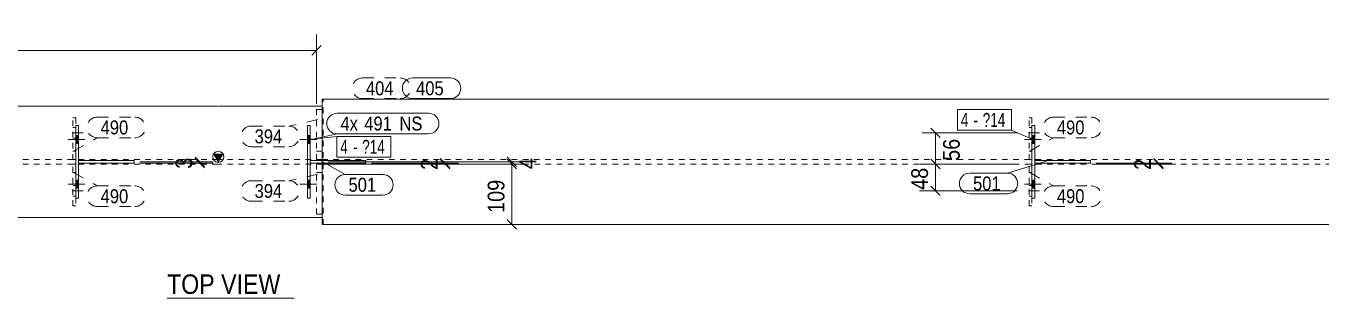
# Model space of a CAD drawing. Header units: millimetres. Extents: x 2 to 1174, y 1 to 825.
# Drawn here: x 469.7 to 702.1, y 595.2 to 644.1 of the extents above; entities that cross this region are included whole.
import ezdxf

# ---------------------------------------------------------------- set-up
doc = ezdxf.new("R2010")
doc.units = ezdxf.units.MM
for name, pattern in [('XKITLINE00', [0]), ('XKITLINE01', [4, 1, -1, 1, -1]), ('XKITLINE02', [4, 2, -2])]:
    doc.linetypes.add(name, pattern=pattern)
for name, color, linetype, lineweight in [('Bolt', 3, 'Continuous', 0), ('BoltMark', 7, 'Continuous', 0), ('Dimensions', 7, 'Continuous', 0), ('OtherObjectType', 7, 'Continuous', 0), ('Part', 2, 'Continuous', 0), ('PartMark', 7, 'Continuous', 0)]:
    doc.layers.add(name, color=color, linetype=linetype, lineweight=lineweight)
doc.styles.add('ARIAL', font='ARIAL.TTF')
doc.styles.add('ARIAL_NARROW', font='ARIALN.TTF')

# ---------------------------------------------------------------- blocks, each defined once
blk = doc.blocks.new('*A79')
at = {"layer": 'Part'}
blk.add_hatch(color=2, dxfattribs=at).paths.add_polyline_path([(503.44, 621.09), (505.04, 621.09), (504.24, 619.69)], flags=17)
at = {"layer": 'Part', "color": 2, "linetype": 'XKITLINE00', "lineweight": 0}
for p, q in [((337.2, 629.69), (92.93, 629.69)), ((378.78, 629.69), (337.3, 629.69)), ((420.68, 629.69), (378.88, 629.69)), ((462.26, 629.69), (420.78, 629.69)), ((504.16, 629.69), (462.36, 629.69)), ((522.88, 629.69), (504.26, 629.69)), ((522.88, 629.69), (522.88, 619.94)), ((504.24, 619.69), (503.44, 621.09)), ((503.44, 621.09), (505.04, 621.09)), ((505.04, 621.09), (504.24, 619.69)), ((522.88, 609.69), (522.88, 619.44)), ((337.2, 609.69), (92.93, 609.69)), ((378.78, 609.69), (337.3, 609.69)), ((420.68, 609.69), (378.88, 609.69)), ((462.26, 609.69), (420.78, 609.69)), ((504.16, 609.69), (462.36, 609.69)), ((522.88, 609.69), (504.26, 609.69))]:
    blk.add_line(p, q, dxfattribs=at)
at = {"layer": 'Part', "color": 7, "linetype": 'XKITLINE01', "lineweight": 0}
for p, q in [((92.93, 609.69), (92.93, 629.69)), ((337.2, 620.09), (92.93, 620.09)), ((337.2, 619.29), (92.93, 619.29)), ((378.78, 620.09), (337.3, 620.09)), ((378.78, 619.29), (337.3, 619.29)), ((420.68, 620.09), (378.88, 620.09)), ((420.68, 619.29), (378.88, 619.29)), ((462.26, 620.09), (420.78, 620.09)), ((462.26, 619.29), (420.78, 619.29)), ((504.16, 620.09), (462.36, 620.09)), ((504.16, 619.29), (462.36, 619.29)), ((522.88, 620.09), (504.26, 620.09)), ((522.88, 619.29), (504.26, 619.29)), ((522.88, 619.94), (522.88, 619.44))]:
    blk.add_line(p, q, dxfattribs=at)
at = {"layer": 'Part', "color": 2, "linetype": 'XKITLINE00', "lineweight": 0}
blk.add_circle((504.24, 620.59), 1, dxfattribs=at)
blk = doc.blocks.new('*A100')
at = {"layer": 'Part', "color": 7, "linetype": 'XKITLINE01', "lineweight": 0}
for p, q in [((478.16, 620.09), (478.16, 627.59)), ((478.16, 627.59), (478.66, 627.59)), ((478.66, 627.59), (478.66, 620.09)), ((478.16, 621.59), (478.66, 621.59)), ((478.66, 620.09), (478.16, 620.09))]:
    blk.add_line(p, q, dxfattribs=at)
blk = doc.blocks.new('*A101')
at = {"layer": 'Part', "color": 7, "linetype": 'XKITLINE01', "lineweight": 0}
for p, q in [((478.16, 611.79), (478.16, 619.29)), ((478.16, 619.29), (478.66, 619.29)), ((478.66, 619.29), (478.66, 611.79)), ((478.16, 617.79), (478.66, 617.79)), ((478.66, 611.79), (478.16, 611.79))]:
    blk.add_line(p, q, dxfattribs=at)
blk = doc.blocks.new('*A102')
at = {"layer": 'Part', "color": 2, "linetype": 'XKITLINE00', "lineweight": 0}
for p, q in [((479.16, 619.94), (489.16, 619.94)), ((489.16, 619.44), (479.16, 619.44)), ((489.16, 619.44), (489.16, 619.94))]:
    blk.add_line(p, q, dxfattribs=at)
at = {"layer": 'Part', "color": 7, "linetype": 'XKITLINE01', "lineweight": 0}
blk.add_line((479.16, 619.44), (479.16, 619.94), dxfattribs=at)
blk.add_line((479.16, 619.44), (479.16, 619.94), dxfattribs=at)
blk = doc.blocks.new('*A103')
at = {"layer": 'Part', "color": 2, "linetype": 'XKITLINE00', "lineweight": 0}
for p, q in [((478.66, 626.19), (479.16, 626.19)), ((478.66, 613.19), (478.66, 626.19)), ((479.16, 626.19), (479.16, 613.19)), ((479.16, 613.19), (478.66, 613.19))]:
    blk.add_line(p, q, dxfattribs=at)
blk = doc.blocks.new('*A104')
at = {"layer": 'Part', "color": 2, "linetype": 'XKITLINE00', "lineweight": 0}
for p, q in [((520.74, 619.94), (530.74, 619.94)), ((530.74, 619.44), (520.74, 619.44)), ((530.74, 619.44), (530.74, 619.94))]:
    blk.add_line(p, q, dxfattribs=at)
at = {"layer": 'Part', "color": 7, "linetype": 'XKITLINE01', "lineweight": 0}
blk.add_line((520.74, 619.44), (520.74, 619.94), dxfattribs=at)
blk.add_line((520.74, 619.44), (520.74, 619.94), dxfattribs=at)
blk = doc.blocks.new('*A105')
at = {"layer": 'Part', "color": 2, "linetype": 'XKITLINE00', "lineweight": 0}
for p, q in [((520.24, 626.19), (520.74, 626.19)), ((520.24, 613.19), (520.24, 626.19)), ((520.74, 626.19), (520.74, 613.19)), ((520.74, 613.19), (520.24, 613.19))]:
    blk.add_line(p, q, dxfattribs=at)
blk = doc.blocks.new('*A106')
at = {"layer": 'Part', "color": 7, "linetype": 'XKITLINE01', "lineweight": 0}
for p, q in [((649.74, 620.09), (649.74, 627.59)), ((649.74, 627.59), (650.24, 627.59)), ((650.24, 627.59), (650.24, 620.09)), ((649.74, 621.59), (650.24, 621.59)), ((650.24, 620.09), (649.74, 620.09))]:
    blk.add_line(p, q, dxfattribs=at)
blk = doc.blocks.new('*A107')
at = {"layer": 'Part', "color": 7, "linetype": 'XKITLINE01', "lineweight": 0}
for p, q in [((649.74, 611.79), (649.74, 619.29)), ((649.74, 619.29), (650.24, 619.29)), ((650.24, 619.29), (650.24, 611.79)), ((649.74, 617.79), (650.24, 617.79)), ((650.24, 611.79), (649.74, 611.79))]:
    blk.add_line(p, q, dxfattribs=at)
blk = doc.blocks.new('*A108')
at = {"layer": 'Part', "color": 2, "linetype": 'XKITLINE00', "lineweight": 0}
for p, q in [((650.74, 619.94), (660.74, 619.94)), ((660.74, 619.44), (650.74, 619.44)), ((660.74, 619.44), (660.74, 619.94))]:
    blk.add_line(p, q, dxfattribs=at)
at = {"layer": 'Part', "color": 7, "linetype": 'XKITLINE01', "lineweight": 0}
blk.add_line((650.74, 619.44), (650.74, 619.94), dxfattribs=at)
blk.add_line((650.74, 619.44), (650.74, 619.94), dxfattribs=at)
blk = doc.blocks.new('*A109')
at = {"layer": 'Part', "color": 2, "linetype": 'XKITLINE00', "lineweight": 0}
for p, q in [((650.24, 626.19), (650.74, 626.19)), ((650.24, 613.19), (650.24, 626.19)), ((650.74, 626.19), (650.74, 613.19)), ((650.74, 613.19), (650.24, 613.19))]:
    blk.add_line(p, q, dxfattribs=at)
blk = doc.blocks.new('*A114')
at = {"layer": 'Part', "color": 7, "linetype": 'XKITLINE01', "lineweight": 0}
for p, q in [((910.67, 630.94), (522.88, 630.94)), ((522.88, 630.94), (522.88, 608.44)), ((523.06, 608.44), (523.06, 630.94)), ((910.5, 608.44), (910.5, 630.94)), ((910.67, 608.44), (910.67, 630.94)), ((910.67, 608.44), (522.88, 608.44))]:
    blk.add_line(p, q, dxfattribs=at)
blk = doc.blocks.new('*A115')
at = {"layer": 'Part', "color": 2, "linetype": 'XKITLINE00', "lineweight": 0}
for p, q in [((921.97, 630.94), (522.88, 630.94)), ((522.88, 630.94), (522.88, 619.94)), ((921.97, 630.94), (921.97, 620.19)), ((522.88, 608.44), (522.88, 619.44)), ((921.97, 608.44), (921.97, 619.19)), ((921.97, 608.44), (522.88, 608.44))]:
    blk.add_line(p, q, dxfattribs=at)
at = {"layer": 'Part', "color": 7, "linetype": 'XKITLINE01', "lineweight": 0}
for p, q in [((522.88, 619.44), (522.88, 619.94)), ((921.97, 619.19), (921.97, 620.19))]:
    blk.add_line(p, q, dxfattribs=at)
blk = doc.blocks.new('*A121')
at = {"layer": 'Part', "color": 7, "linetype": 'XKITLINE01', "lineweight": 0}
for p, q in [((522.88, 629.09), (521.88, 629.09)), ((521.88, 629.09), (521.88, 620.09)), ((522.88, 620.09), (522.88, 629.09)), ((522.88, 621.59), (521.88, 621.59)), ((521.88, 620.09), (522.88, 620.09))]:
    blk.add_line(p, q, dxfattribs=at)
blk = doc.blocks.new('*A122')
at = {"layer": 'Part', "color": 7, "linetype": 'XKITLINE01', "lineweight": 0}
for p, q in [((522.88, 619.29), (521.88, 619.29)), ((521.88, 619.29), (521.88, 610.29)), ((522.88, 610.29), (522.88, 619.29)), ((522.88, 617.79), (521.88, 617.79)), ((521.88, 610.29), (522.88, 610.29))]:
    blk.add_line(p, q, dxfattribs=at)
blk = doc.blocks.new('*A126')
at = {"layer": 'Part', "color": 7, "linetype": 'XKITLINE01', "lineweight": 0}
for p, q in [((522.88, 620.09), (522.88, 620.09)), ((522.88, 620.09), (921.97, 620.09)), ((522.88, 619.29), (522.88, 620.09)), ((522.88, 619.29), (522.88, 620.09)), ((921.97, 619.29), (522.88, 619.29)), ((910.67, 619.29), (910.67, 620.09)), ((921.97, 620.09), (921.97, 619.29))]:
    blk.add_line(p, q, dxfattribs=at)
blk = doc.blocks.new('*A140')
at = {"layer": 'Bolt', "color": 3, "linetype": 'XKITLINE02', "lineweight": 0}
for p, q in [((478.66, 625.87), (478.16, 625.87)), ((480.01, 624.89), (477.01, 624.89)), ((478.66, 623.91), (478.16, 623.91))]:
    blk.add_line(p, q, dxfattribs=at)
blk = doc.blocks.new('*A141')
at = {"layer": 'Bolt', "color": 3, "linetype": 'XKITLINE02', "lineweight": 0}
for p, q in [((480.01, 614.49), (477.01, 614.49)), ((478.66, 615.47), (478.16, 615.47)), ((478.66, 613.51), (478.16, 613.51))]:
    blk.add_line(p, q, dxfattribs=at)
blk = doc.blocks.new('*A142')
at = {"layer": 'Bolt'}
for points in [[(478.66, 624.39), (479.16, 624.39), (479.16, 622.99), (478.66, 622.99)], [(478.66, 624.39), (479.16, 624.39), (479.16, 622.99), (478.66, 622.99)], [(478.66, 616.39), (479.16, 616.39), (479.16, 614.99), (478.66, 614.99)], [(478.66, 616.39), (479.16, 616.39), (479.16, 614.99), (478.66, 614.99)]]:
    blk.add_hatch(color=3, dxfattribs=at).paths.add_polyline_path(points, flags=17)
at = {"layer": 'Bolt', "color": 3, "linetype": 'XKITLINE00', "lineweight": 0}
for p, q in [((480.32, 623.69), (477.32, 623.69)), ((480.32, 623.69), (477.32, 623.69)), ((479.16, 624.39), (478.66, 624.39)), ((479.16, 624.39), (478.66, 624.39)), ((479.16, 622.99), (478.66, 622.99)), ((479.16, 622.99), (478.66, 622.99)), ((479.16, 616.39), (478.66, 616.39)), ((479.16, 616.39), (478.66, 616.39)), ((480.32, 615.69), (477.32, 615.69)), ((480.32, 615.69), (477.32, 615.69)), ((479.16, 614.99), (478.66, 614.99)), ((479.16, 614.99), (478.66, 614.99))]:
    blk.add_line(p, q, dxfattribs=at)
blk = doc.blocks.new('*A145')
at = {"layer": 'Bolt'}
for points in [[(520.24, 624.39), (520.74, 624.39), (520.74, 622.99), (520.24, 622.99)], [(520.24, 624.39), (520.74, 624.39), (520.74, 622.99), (520.24, 622.99)], [(520.24, 616.39), (520.74, 616.39), (520.74, 614.99), (520.24, 614.99)], [(520.24, 616.39), (520.74, 616.39), (520.74, 614.99), (520.24, 614.99)]]:
    blk.add_hatch(color=3, dxfattribs=at).paths.add_polyline_path(points, flags=17)
at = {"layer": 'Bolt', "color": 3, "linetype": 'XKITLINE00', "lineweight": 0}
for p, q in [((521.9, 623.69), (518.9, 623.69)), ((521.9, 623.69), (518.9, 623.69)), ((520.74, 624.39), (520.24, 624.39)), ((520.74, 624.39), (520.24, 624.39)), ((520.74, 622.99), (520.24, 622.99)), ((520.74, 622.99), (520.24, 622.99)), ((520.74, 616.39), (520.24, 616.39)), ((520.74, 616.39), (520.24, 616.39)), ((521.9, 615.69), (518.9, 615.69)), ((521.9, 615.69), (518.9, 615.69)), ((520.74, 614.99), (520.24, 614.99)), ((520.74, 614.99), (520.24, 614.99))]:
    blk.add_line(p, q, dxfattribs=at)
blk = doc.blocks.new('*A146')
at = {"layer": 'Bolt', "color": 3, "linetype": 'XKITLINE02', "lineweight": 0}
for p, q in [((650.24, 625.87), (649.74, 625.87)), ((651.59, 624.89), (648.59, 624.89)), ((650.24, 623.91), (649.74, 623.91))]:
    blk.add_line(p, q, dxfattribs=at)
blk = doc.blocks.new('*A147')
at = {"layer": 'Bolt', "color": 3, "linetype": 'XKITLINE02', "lineweight": 0}
for p, q in [((651.59, 614.49), (648.59, 614.49)), ((650.24, 615.47), (649.74, 615.47)), ((650.24, 613.51), (649.74, 613.51))]:
    blk.add_line(p, q, dxfattribs=at)
blk = doc.blocks.new('*A148')
at = {"layer": 'Bolt'}
for points in [[(650.24, 624.39), (650.74, 624.39), (650.74, 622.99), (650.24, 622.99)], [(650.24, 624.39), (650.74, 624.39), (650.74, 622.99), (650.24, 622.99)], [(650.24, 616.39), (650.74, 616.39), (650.74, 614.99), (650.24, 614.99)], [(650.24, 616.39), (650.74, 616.39), (650.74, 614.99), (650.24, 614.99)]]:
    blk.add_hatch(color=3, dxfattribs=at).paths.add_polyline_path(points, flags=17)
at = {"layer": 'Bolt', "color": 3, "linetype": 'XKITLINE00', "lineweight": 0}
for p, q in [((651.9, 623.69), (648.9, 623.69)), ((651.9, 623.69), (648.9, 623.69)), ((650.74, 624.39), (650.24, 624.39)), ((650.74, 624.39), (650.24, 624.39)), ((650.74, 622.99), (650.24, 622.99)), ((650.74, 622.99), (650.24, 622.99)), ((650.74, 616.39), (650.24, 616.39)), ((650.74, 616.39), (650.24, 616.39)), ((651.9, 615.69), (648.9, 615.69)), ((651.9, 615.69), (648.9, 615.69)), ((650.74, 614.99), (650.24, 614.99)), ((650.74, 614.99), (650.24, 614.99))]:
    blk.add_line(p, q, dxfattribs=at)
blk = doc.blocks.new('*A289')
at = {"layer": 'Dimensions', "color": 7, "linetype": 'XKITLINE00', "lineweight": 0}
for p, q in [((288.6, 630.09), (288.6, 642.54)), ((521.88, 630.09), (521.88, 642.54)), ((289.45, 640.54), (287.75, 638.84)), ((288.6, 639.69), (521.88, 639.69)), ((522.73, 640.54), (521.04, 638.84))]:
    blk.add_line(p, q, dxfattribs=at)
at = {"layer": 'Dimensions', "color": 3}
for p in [(288.6, 639.69), (521.88, 639.69)]:
    blk.add_point(p, dxfattribs=at)
at = {"layer": 'Dimensions', "color": 3, "style": 'ARIAL', "width": 0.85}
blk.add_text('6747', height=3, dxfattribs=at).set_placement((400.79, 641.04))
blk = doc.blocks.new('*A290')
at = {"layer": 'OtherObjectType', "color": 7, "linetype": 'XKITLINE00', "lineweight": 0}
blk.add_line((495.05, 595.24), (517.87, 595.24), dxfattribs=at)
at = {"layer": 'OtherObjectType', "color": 7, "style": 'ARIAL', "width": 0.85}
blk.add_text('TOP VIEW', height=3.5, dxfattribs=at).set_placement((495.05, 595.99))
blk = doc.blocks.new('*A299')
at = {"layer": 'Dimensions', "color": 7, "linetype": 'XKITLINE00', "lineweight": 0}
for p, q in [((500.08, 620.54), (501.78, 618.84)), ((490.16, 619.69), (503.33, 619.69)), ((490.16, 619.44), (503.33, 619.44)), ((500.08, 620.29), (501.78, 618.59)), ((500.93, 619.44), (500.93, 619.69))]:
    blk.add_line(p, q, dxfattribs=at)
at = {"layer": 'Dimensions', "color": 3}
for p in [(500.93, 619.69), (500.93, 619.44)]:
    blk.add_point(p, dxfattribs=at)
at = {"layer": 'Dimensions', "color": 3, "style": 'ARIAL', "width": 0.85}
blk.add_text('3', height=3, rotation=90.0002, dxfattribs=at).set_placement((499.58, 618.45))
blk = doc.blocks.new('*A304')
at = {"layer": 'PartMark', "color": 7, "linetype": 'XKITLINE02', "lineweight": 0}
for p, q in [((478.29, 617.76), (482.53, 615.37)), ((482.53, 615.37), (489.29, 615.37)), ((482.53, 611.67), (489.29, 611.67))]:
    blk.add_line(p, q, dxfattribs=at)
for centre, start, end in [((482.53, 613.52), 90, 270), ((489.29, 613.52), 270, 90)]:
    blk.add_arc(centre, 1.85, start, end, dxfattribs=at)
at = {"layer": 'PartMark', "color": 3, "style": 'ARIAL', "width": 0.85}
blk.add_text('490', height=2.5, dxfattribs=at).set_placement((483.13, 612.27))
blk = doc.blocks.new('*A305')
at = {"layer": 'PartMark', "color": 7, "linetype": 'XKITLINE02', "lineweight": 0}
for p, q in [((482.53, 627.71), (489.29, 627.71)), ((478.29, 621.62), (482.53, 624.01)), ((482.53, 624.01), (489.29, 624.01))]:
    blk.add_line(p, q, dxfattribs=at)
for centre, start, end in [((482.53, 625.86), 90, 270), ((489.29, 625.86), 270, 90)]:
    blk.add_arc(centre, 1.85, start, end, dxfattribs=at)
at = {"layer": 'PartMark', "color": 3, "style": 'ARIAL', "width": 0.85}
blk.add_text('490', height=2.5, dxfattribs=at).set_placement((483.13, 624.61))
blk = doc.blocks.new('*A322')
at = {"layer": 'Dimensions', "color": 7, "linetype": 'XKITLINE00', "lineweight": 0}
for p, q in [((523.88, 619.29), (559.33, 619.29)), ((556.08, 620.14), (557.78, 618.44)), ((556.93, 608.44), (556.93, 619.29)), ((556.08, 609.29), (557.78, 607.59)), ((523.88, 608.44), (559.33, 608.44))]:
    blk.add_line(p, q, dxfattribs=at)
at = {"layer": 'Dimensions', "color": 3}
for p in [(556.93, 619.29), (556.93, 608.44)]:
    blk.add_point(p, dxfattribs=at)
at = {"layer": 'Dimensions', "color": 3, "style": 'ARIAL', "width": 0.85}
blk.add_text('109', height=3, rotation=90.0002, dxfattribs=at).set_placement((555.58, 610.52))
blk = doc.blocks.new('*A323')
at = {"layer": 'Dimensions', "color": 7, "linetype": 'XKITLINE00', "lineweight": 0}
for p, q in [((556.08, 620.54), (557.78, 618.84)), ((523.88, 619.69), (559.78, 619.69)), ((523.88, 619.29), (559.78, 619.29)), ((556.08, 620.14), (557.78, 618.44)), ((556.93, 619.29), (556.93, 619.69))]:
    blk.add_line(p, q, dxfattribs=at)
at = {"layer": 'Dimensions', "color": 3}
for p in [(556.93, 619.69), (556.93, 619.29)]:
    blk.add_point(p, dxfattribs=at)
at = {"layer": 'Dimensions', "color": 3, "style": 'ARIAL', "width": 0.85}
blk.add_text('4', height=3, rotation=90.0002, dxfattribs=at).set_placement((561.28, 618.37))
blk = doc.blocks.new('*A324')
at = {"layer": 'Dimensions', "color": 7, "linetype": 'XKITLINE00', "lineweight": 0}
for p, q in [((647.59, 619.29), (630.08, 619.29)), ((632.08, 620.14), (633.78, 618.44)), ((632.93, 614.49), (632.93, 619.29)), ((647.59, 614.49), (630.08, 614.49)), ((632.08, 615.34), (633.78, 613.64))]:
    blk.add_line(p, q, dxfattribs=at)
at = {"layer": 'Dimensions', "color": 3}
for p in [(632.93, 619.29), (632.93, 614.49)]:
    blk.add_point(p, dxfattribs=at)
at = {"layer": 'Dimensions', "color": 3, "style": 'ARIAL', "width": 0.85}
blk.add_text('48', height=3, rotation=90.0002, dxfattribs=at).set_placement((631.58, 614.66))
blk = doc.blocks.new('*A325')
at = {"layer": 'Dimensions', "color": 7, "linetype": 'XKITLINE00', "lineweight": 0}
for p, q in [((632.08, 625.74), (633.78, 624.04)), ((647.59, 624.89), (630.53, 624.89)), ((632.93, 619.29), (632.93, 624.89)), ((647.59, 619.29), (630.53, 619.29)), ((632.08, 620.14), (633.78, 618.44))]:
    blk.add_line(p, q, dxfattribs=at)
at = {"layer": 'Dimensions', "color": 3}
for p in [(632.93, 624.89), (632.93, 619.29)]:
    blk.add_point(p, dxfattribs=at)
at = {"layer": 'Dimensions', "color": 3, "style": 'ARIAL', "width": 0.85}
blk.add_text('56', height=3, rotation=90.0002, dxfattribs=at).set_placement((637.28, 619.86))
blk = doc.blocks.new('*A329')
at = {"layer": 'Dimensions', "color": 7, "linetype": 'XKITLINE00', "lineweight": 0}
for p, q in [((531.74, 619.44), (547.33, 619.44)), ((531.74, 619.29), (547.33, 619.29)), ((544.08, 620.29), (545.78, 618.59)), ((544.08, 620.14), (545.78, 618.44)), ((544.93, 619.29), (544.93, 619.44))]:
    blk.add_line(p, q, dxfattribs=at)
at = {"layer": 'Dimensions', "color": 3}
for p in [(544.93, 619.44), (544.93, 619.29)]:
    blk.add_point(p, dxfattribs=at)
at = {"layer": 'Dimensions', "color": 3, "style": 'ARIAL', "width": 0.85}
blk.add_text('2', height=3, rotation=90.0002, dxfattribs=at).set_placement((543.58, 618.25))
blk = doc.blocks.new('*A330')
at = {"layer": 'Dimensions', "color": 7, "linetype": 'XKITLINE00', "lineweight": 0}
for p, q in [((661.74, 619.44), (675.33, 619.44)), ((661.74, 619.29), (675.33, 619.29)), ((672.08, 620.29), (673.78, 618.59)), ((672.08, 620.14), (673.78, 618.44)), ((672.93, 619.29), (672.93, 619.44))]:
    blk.add_line(p, q, dxfattribs=at)
at = {"layer": 'Dimensions', "color": 3}
for p in [(672.93, 619.44), (672.93, 619.29)]:
    blk.add_point(p, dxfattribs=at)
at = {"layer": 'Dimensions', "color": 3, "style": 'ARIAL', "width": 0.85}
blk.add_text('2', height=3, rotation=90.0002, dxfattribs=at).set_placement((671.58, 618.25))
blk = doc.blocks.new('*A333')
at = {"layer": 'BoltMark', "color": 7, "linetype": 'XKITLINE00', "lineweight": 0}
for p, q in [((636.87, 629.07), (646.56, 629.07)), ((636.87, 625.37), (636.87, 629.07)), ((646.56, 625.37), (646.56, 629.07)), ((636.87, 625.37), (646.56, 625.37)), ((650.4, 623.69), (646.56, 625.37))]:
    blk.add_line(p, q, dxfattribs=at)
at = {"layer": 'BoltMark', "color": 3, "style": 'ARIAL_NARROW', "width": 0.85}
for s, p in [('4', (637.47, 625.97)), ('?14', (641.4, 625.97)), ('-', (639.74, 625.97))]:
    blk.add_text(s, height=2.5, dxfattribs=at).set_placement(p)
blk = doc.blocks.new('*A334')
at = {"layer": 'BoltMark', "color": 7, "linetype": 'XKITLINE00', "lineweight": 0}
for p, q in [((520.4, 623.69), (525.53, 624.24)), ((525.53, 624.24), (535.22, 624.24)), ((525.53, 620.54), (525.53, 624.24)), ((535.22, 620.54), (535.22, 624.24)), ((525.53, 620.54), (535.22, 620.54))]:
    blk.add_line(p, q, dxfattribs=at)
at = {"layer": 'BoltMark', "color": 3, "style": 'ARIAL_NARROW', "width": 0.85}
for s, p in [('4', (526.13, 621.14)), ('?14', (530.06, 621.14)), ('-', (528.4, 621.14))]:
    blk.add_text(s, height=2.5, dxfattribs=at).set_placement(p)
blk = doc.blocks.new('*A338')
at = {"layer": 'PartMark', "color": 7, "linetype": 'XKITLINE02', "lineweight": 0}
for p, q in [((510.16, 616.31), (516.92, 616.31)), ((522.11, 617.46), (516.92, 616.31)), ((510.16, 612.61), (516.92, 612.61))]:
    blk.add_line(p, q, dxfattribs=at)
for centre, start, end in [((510.16, 614.46), 90, 270), ((516.92, 614.46), 270, 90)]:
    blk.add_arc(centre, 1.85, start, end, dxfattribs=at)
at = {"layer": 'PartMark', "color": 3, "style": 'ARIAL', "width": 0.85}
blk.add_text('394', height=2.5, dxfattribs=at).set_placement((510.76, 613.21))
blk = doc.blocks.new('*A339')
at = {"layer": 'PartMark', "color": 7, "linetype": 'XKITLINE02', "lineweight": 0}
for p, q in [((510.16, 626.11), (516.92, 626.11)), ((522.11, 627.26), (516.92, 626.11)), ((510.16, 622.41), (516.92, 622.41))]:
    blk.add_line(p, q, dxfattribs=at)
for centre, start, end in [((510.16, 624.26), 90, 270), ((516.92, 624.26), 270, 90)]:
    blk.add_arc(centre, 1.85, start, end, dxfattribs=at)
at = {"layer": 'PartMark', "color": 3, "style": 'ARIAL', "width": 0.85}
blk.add_text('394', height=2.5, dxfattribs=at).set_placement((510.76, 623.01))
blk = doc.blocks.new('*A345')
at = {"layer": 'PartMark', "color": 7, "linetype": 'XKITLINE00', "lineweight": 0}
for p, q in [((539.13, 634.74), (545.9, 634.74)), ((539.13, 631.04), (545.9, 631.04))]:
    blk.add_line(p, q, dxfattribs=at)
for centre, start, end in [((539.13, 632.89), 90, 270), ((545.9, 632.89), 270, 90)]:
    blk.add_arc(centre, 1.85, start, end, dxfattribs=at)
at = {"layer": 'PartMark', "color": 3, "style": 'ARIAL', "width": 0.85}
blk.add_text('405', height=2.5, dxfattribs=at).set_placement((539.73, 631.64))
blk = doc.blocks.new('*A346')
at = {"layer": 'PartMark', "color": 7, "linetype": 'XKITLINE02', "lineweight": 0}
for p, q in [((530.13, 634.74), (536.9, 634.74)), ((530.13, 631.04), (536.9, 631.04))]:
    blk.add_line(p, q, dxfattribs=at)
for centre, start, end in [((530.13, 632.89), 90, 270), ((536.9, 632.89), 270, 90)]:
    blk.add_arc(centre, 1.85, start, end, dxfattribs=at)
at = {"layer": 'PartMark', "color": 3, "style": 'ARIAL', "width": 0.85}
blk.add_text('404', height=2.5, dxfattribs=at).set_placement((530.73, 631.64))
blk = doc.blocks.new('*A350')
at = {"layer": 'PartMark', "color": 7, "linetype": 'XKITLINE00', "lineweight": 0}
for p, q in [((652.77, 619.81), (645.84, 617.66)), ((639.07, 617.66), (645.84, 617.66)), ((639.07, 613.96), (645.84, 613.96))]:
    blk.add_line(p, q, dxfattribs=at)
for centre, start, end in [((639.07, 615.81), 90, 270), ((645.84, 615.81), 270, 90)]:
    blk.add_arc(centre, 1.85, start, end, dxfattribs=at)
at = {"layer": 'PartMark', "color": 3, "style": 'ARIAL', "width": 0.85}
blk.add_text('501', height=2.5, dxfattribs=at).set_placement((639.67, 614.56))
blk = doc.blocks.new('*A351')
at = {"layer": 'PartMark', "color": 7, "linetype": 'XKITLINE02', "lineweight": 0}
for p, q in [((649.87, 617.76), (654.11, 615.37)), ((654.11, 615.37), (660.87, 615.37)), ((654.11, 611.67), (660.87, 611.67))]:
    blk.add_line(p, q, dxfattribs=at)
for centre, start, end in [((654.11, 613.52), 90, 270), ((660.87, 613.52), 270, 90)]:
    blk.add_arc(centre, 1.85, start, end, dxfattribs=at)
at = {"layer": 'PartMark', "color": 3, "style": 'ARIAL', "width": 0.85}
blk.add_text('490', height=2.5, dxfattribs=at).set_placement((654.71, 612.27))
blk = doc.blocks.new('*A352')
at = {"layer": 'PartMark', "color": 7, "linetype": 'XKITLINE02', "lineweight": 0}
for p, q in [((654.11, 627.71), (660.87, 627.71)), ((649.87, 621.62), (654.11, 624.01)), ((654.11, 624.01), (660.87, 624.01))]:
    blk.add_line(p, q, dxfattribs=at)
for centre, start, end in [((654.11, 625.86), 90, 270), ((660.87, 625.86), 270, 90)]:
    blk.add_arc(centre, 1.85, start, end, dxfattribs=at)
at = {"layer": 'PartMark', "color": 3, "style": 'ARIAL', "width": 0.85}
blk.add_text('490', height=2.5, dxfattribs=at).set_placement((654.71, 624.61))
blk = doc.blocks.new('*A353')
at = {"layer": 'PartMark', "color": 7, "linetype": 'XKITLINE00', "lineweight": 0}
for p, q in [((522.77, 619.81), (527.01, 617.42)), ((527.01, 617.42), (533.77, 617.42)), ((527.01, 613.72), (533.77, 613.72))]:
    blk.add_line(p, q, dxfattribs=at)
for centre, start, end in [((527.01, 615.57), 90, 270), ((533.77, 615.57), 270, 90)]:
    blk.add_arc(centre, 1.85, start, end, dxfattribs=at)
at = {"layer": 'PartMark', "color": 3, "style": 'ARIAL', "width": 0.85}
blk.add_text('501', height=2.5, dxfattribs=at).set_placement((527.61, 614.32))
blk = doc.blocks.new('*A355')
at = {"layer": 'PartMark', "color": 7, "linetype": 'XKITLINE00', "lineweight": 0}
for p, q in [((525.56, 628.41), (541.98, 628.41)), ((520.37, 623.56), (525.56, 624.71)), ((525.56, 624.71), (541.98, 624.71))]:
    blk.add_line(p, q, dxfattribs=at)
for centre, start, end in [((525.56, 626.56), 90, 270), ((541.98, 626.56), 270, 90)]:
    blk.add_arc(centre, 1.85, start, end, dxfattribs=at)
at = {"layer": 'PartMark', "color": 3, "style": 'ARIAL', "width": 0.85}
for s, p in [('4x', (526.16, 625.31)), ('491', (530.43, 625.31)), ('NS', (536.75, 625.31))]:
    blk.add_text(s, height=2.5, dxfattribs=at).set_placement(p)

msp = doc.modelspace()

# ---------------------------------------------------------------- block references
at = {"lineweight": 0}
for name in ['*A289', '*A346', '*A345', '*A114', '*A115', '*A100', '*A305', '*A355', '*A121', '*A333', '*A106', '*A352', '*A140', '*A103', '*A339', '*A105', '*A325', '*A146', '*A109', '*A142', '*A145', '*A334', '*A148', '*A299', '*A323', '*A101', '*A102', '*A104', '*A122', '*A353', '*A126', '*A322', '*A329', '*A324', '*A350', '*A107', '*A108', '*A330', '*A304', '*A338', '*A351', '*A141', '*A147', '*A290']:
    msp.add_blockref(name, (0, 0), dxfattribs=at)
at = {"layer": 'Part', "lineweight": 0}
msp.add_blockref('*A79', (0, 0), dxfattribs=at)

doc.saveas('drawing.dxf')
